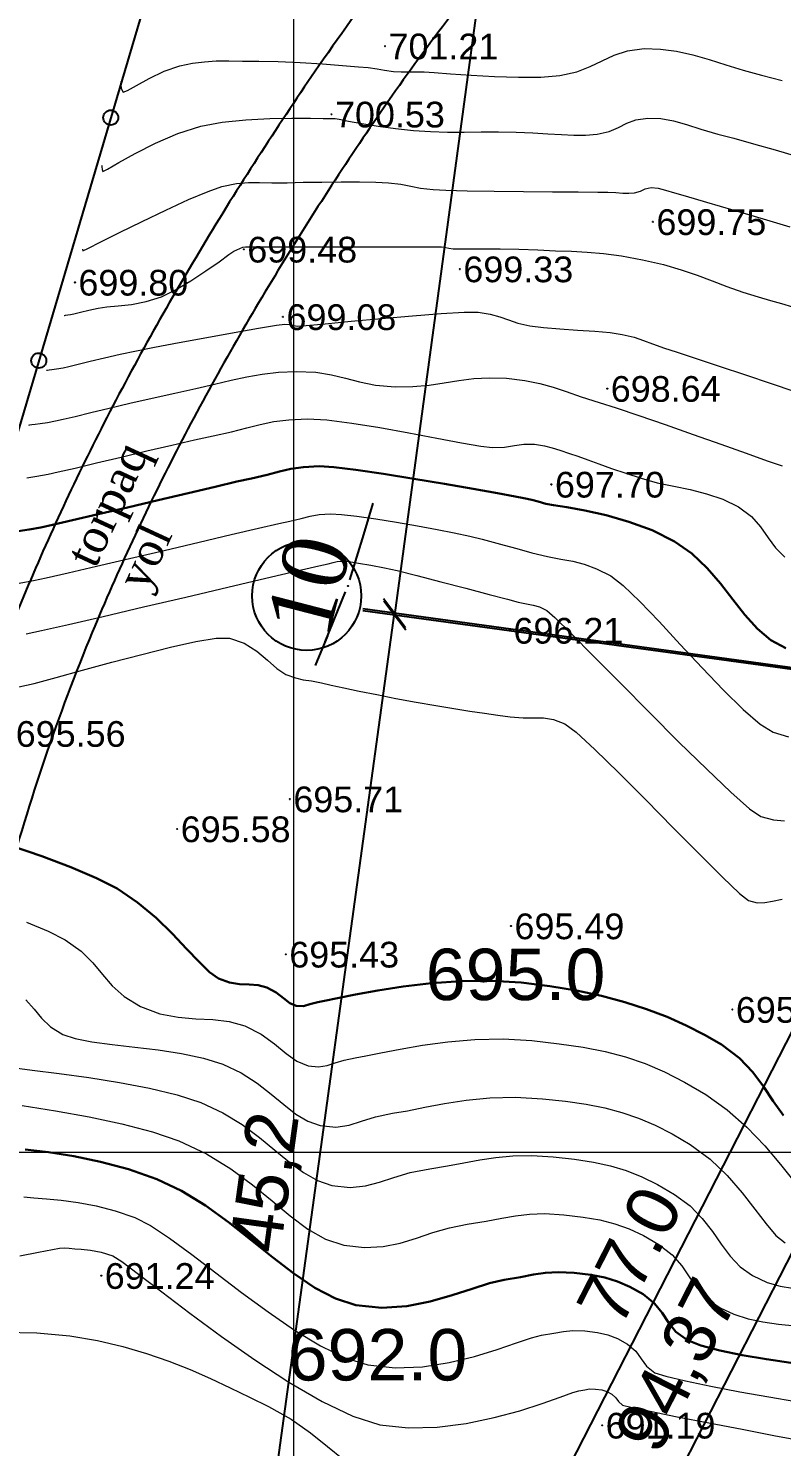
# Model space of a CAD drawing. Header units: feet. Extents: x 3381 to 683784, y 675186 to 4376258.
# Drawn here: x 683249.8 to 683279.1, y 4375826.9 to 4375882 of the extents above; entities that cross this region are included whole.
import ezdxf

# ---------------------------------------------------------------- set-up
doc = ezdxf.new("R2010")
doc.units = ezdxf.units.FT
doc.header["$MEASUREMENT"] = 0
doc.header["$PDMODE"] = 34
doc.header["$PDSIZE"] = 0.01
doc.linetypes.add('DUZ', pattern=[0])
doc.layers.get('0').update_dxf_attribs({"linetype": 'CONTINUOUS'})
doc.layers.get('Defpoints').update_dxf_attribs({"linetype": 'CONTINUOUS'})
for name, color, linetype in [('0_Point_Height', 2, 'CONTINUOUS'), ('0_Point_Point', 7, 'CONTINUOUS'), ('Layer8', 7, 'CONTINUOUS'), ('Lep-Stolb', 7, 'CONTINUOUS'), ('Yazilar', 7, 'CONTINUOUS')]:
    doc.layers.add(name, color=color, linetype=linetype)
for name, color, linetype, lineweight in [('ANA HORIZONTAL', 24, 'CONTINUOUS', 30), ('HORIZANTAL', 24, 'CONTINUOUS', 13), ('km setka', 170, 'CONTINUOUS', 15)]:
    doc.layers.add(name, color=color, linetype=linetype, lineweight=lineweight)
doc.styles.get("Standard").update_dxf_attribs({"font": 'arial.ttf', "height": 2})
doc.styles.add('style5', font='ariall.ttf', dxfattribs={"height": 400})
doc.dimstyles.new('ISO-25', dxfattribs={"dimtxt": 2, "dimasz": 1, "dimexe": 1.25, "dimexo": 0.625, "dimtad": 1, "dimtxsty": 'Standard', "dimblk": 'OBLIQUE', "dimcen": 2.5, "dimadec": 0, "dimazin": 0, "dimtfac": 1, "dimtmove": 0, "dimatfit": 3, "dimldrblk": 'OBLIQUE', "dimfxl": 1, "dimarcsym": 0})

# ---------------------------------------------------------------- blocks, each defined once
blk = doc.blocks.new('_Oblique')
at = {"color": 0, "linetype": 'ByBlock', "lineweight": -2}
blk.add_line((-0.5, -0.5), (0.5, 0.5), dxfattribs=at)
blk = doc.blocks.new('*D135')
at = {"color": 0, "lineweight": -2, "transparency": 16777216}
for p, q in [((683301.133, 4375870.554), (683297.522, 4375872.402)), ((683298.635, 4375871.832), (683255.635, 4375787.832)), ((683258.133, 4375786.554), (683254.522, 4375788.402))]:
    blk.add_line(p, q, dxfattribs=at)
at = {"layer": 'Defpoints', "color": 0, "lineweight": 30, "transparency": 16777216}
for p in [(683301.689, 4375870.269), (683255.635, 4375787.832), (683258.689, 4375786.269)]:
    blk.add_point(p, dxfattribs=at)
at = {"color": 0, "lineweight": -2, "transparency": 16777216}
for p, rotation in [((683298.635, 4375871.832), 62.89187712919826), ((683255.635, 4375787.832), 242.8918771291982)]:
    blk.add_blockref('_Oblique', p, dxfattribs=dict(at, rotation=rotation))
at = {"color": 0, "lineweight": 18, "transparency": 16777216, "insert": (683275.155, 4375829.975), "char_height": 2, "attachment_point": 5, "rotation": 62.8919}
blk.add_mtext('94,37', dxfattribs=at)
blk = doc.blocks.new('*D88')
at = {"color": 0, "lineweight": -2, "transparency": 16777216}
for p, q in [((683296.742, 4375862.416), (683289.829, 4375865.955)), ((683255.895, 4375796.922), (683290.942, 4375865.385)), ((683261.696, 4375793.953), (683254.782, 4375797.492))]:
    blk.add_line(p, q, dxfattribs=at)
at = {"layer": 'Defpoints', "color": 0, "lineweight": 30, "transparency": 16777216}
for p in [(683290.942, 4375865.385), (683297.299, 4375862.131), (683262.252, 4375793.668)]:
    blk.add_point(p, dxfattribs=at)
at = {"color": 0, "lineweight": -2, "transparency": 16777216}
for p, rotation in [((683290.942, 4375865.385), 62.89187712935262), ((683255.895, 4375796.922), 242.8918771293526)]:
    blk.add_blockref('_Oblique', p, dxfattribs=dict(at, rotation=rotation))
at = {"color": 0, "lineweight": 18, "transparency": 16777216, "insert": (683273.186, 4375834.312), "char_height": 2, "attachment_point": 5, "rotation": 62.8919}
blk.add_mtext('{\\fArial|b0|i0|c238|p34;77.0}', dxfattribs=at)
blk = doc.blocks.new('*D92')
at = {"color": 0, "lineweight": -2, "transparency": 16777216}
blk.add_line((683294.97, 4375858.782), (683290.096, 4375863.141), dxfattribs=at)
for start, end in [(242.879, 352.9349), (228.1908, 242.879)]:
    blk.add_arc((683297.578, 4375861.697), 3.912, start, end, dxfattribs=at)
at = {"layer": 'Defpoints', "color": 0, "lineweight": 30, "transparency": 16777216}
for p in [(683297.578, 4375861.697), (683297.578, 4375861.697), (683300.403, 4375858.993), (683336.092, 4375856.924), (683262.889, 4375793.97)]:
    blk.add_point(p, dxfattribs=at)
at = {"color": 0, "lineweight": -2, "transparency": 16777216}
for p, rotation in [((683301.459, 4375861.216), 82.93491798850536), ((683295.794, 4375858.216), 152.879007797463)]:
    blk.add_blockref('_Oblique', p, dxfattribs=dict(at, rotation=rotation))
at = {"color": 0, "lineweight": 18, "transparency": 16777216, "insert": (683293.63, 4375862.189), "char_height": 2, "attachment_point": 5, "rotation": 318.1908}
blk.add_mtext('110°', dxfattribs=at)
blk = doc.blocks.new('*D94')
at = {"color": 0, "lineweight": -2, "transparency": 16777216}
blk.add_arc((683359.508, 4375781.137), 7.21, 68.4429, 172.4341, dxfattribs=at)
at = {"layer": 'Defpoints', "color": 0, "lineweight": 30, "transparency": 16777216}
for p in [(683382.429, 4375839.155), (683262.889, 4375793.97), (683354.17, 4375785.983), (683359.543, 4375781.132), (683350.571, 4375758.514)]:
    blk.add_point(p, dxfattribs=at)
at = {"color": 0, "lineweight": -2, "transparency": 16777216}
for p, rotation in [((683362.157, 4375787.843), 338.4429207148453), ((683352.361, 4375782.086), 262.4341392844076)]:
    blk.add_blockref('_Oblique', p, dxfattribs=dict(at, rotation=rotation))
at = {"color": 0, "lineweight": 18, "transparency": 16777216, "insert": (683355.022, 4375788.773), "char_height": 2, "attachment_point": 5, "rotation": 30.4385}
blk.add_mtext('104°', dxfattribs=at)
blk = doc.blocks.new('*D85')
at = {"color": 0, "lineweight": -2, "transparency": 16777216}
for p, q in [((683257.871, 4375814.51), (683264.036, 4375859.287)), ((683313.566, 4375852.468), (683262.798, 4375859.458)), ((683307.401, 4375807.69), (683256.633, 4375814.68))]:
    blk.add_line(p, q, dxfattribs=at)
at = {"layer": 'Defpoints', "color": 0, "lineweight": 30, "transparency": 16777216}
for p in [(683264.036, 4375859.287), (683314.185, 4375852.382), (683308.02, 4375807.605)]:
    blk.add_point(p, dxfattribs=at)
at = {"color": 0, "lineweight": -2, "transparency": 16777216}
for p, rotation in [((683264.036, 4375859.287), 82.16029596032769), ((683257.871, 4375814.51), 262.1602959603277)]:
    blk.add_blockref('_Oblique', p, dxfattribs=dict(at, rotation=rotation))
at = {"color": 0, "lineweight": 20, "transparency": 16777216, "insert": (683259.144, 4375837.148), "char_height": 2, "attachment_point": 5, "rotation": 82.1603}
blk.add_mtext('45,2', dxfattribs=at)
blk = doc.blocks.new('*D86')
at = {"color": 0, "lineweight": -2, "transparency": 16777216}
for p, q in [((683264.044, 4375859.206), (683272.483, 4375921.24)), ((683312.007, 4375915.863), (683271.245, 4375921.408)), ((683303.568, 4375853.829), (683262.805, 4375859.374))]:
    blk.add_line(p, q, dxfattribs=at)
at = {"layer": 'Defpoints', "color": 0, "lineweight": 30, "transparency": 16777216}
for p in [(683272.483, 4375921.24), (683312.627, 4375915.779), (683304.187, 4375853.745)]:
    blk.add_point(p, dxfattribs=at)
at = {"color": 0, "lineweight": -2, "transparency": 16777216}
for p, rotation in [((683272.483, 4375921.24), 82.25296880644238), ((683264.044, 4375859.206), 262.2529688064424)]:
    blk.add_blockref('_Oblique', p, dxfattribs=dict(at, rotation=rotation))
at = {"color": 0, "lineweight": 20, "transparency": 16777216, "insert": (683266.633, 4375890.445), "char_height": 2, "attachment_point": 5, "rotation": 82.253}
blk.add_mtext('{\\fArial|b0|i0|c238|p34;62.50}', dxfattribs=at)

msp = doc.modelspace()

# ---------------------------------------------------------------- hatches: boundary and pattern name
at = {"lineweight": 25}
h = msp.add_hatch(dxfattribs=at)
h.set_pattern_fill('GRASS', color=3)
h.set_pattern_definition([(90, (2464.0595, 925.1667), (-0.707106781, 0.707106781), [0.1875, -1.226713563]), (45, (2464.0595, 925.1667), (-0.70710678119, 0.70710678119), [0.1875, -0.8125]), (135, (2464.0595, 925.1667), (-0.70710678119, -0.70710678119), [0.1875, -0.8125])])
edge = h.paths.add_edge_path(flags=16)
edge.add_arc((683277.03, 4375801.661), 3.56, 0, 360)
edge = h.paths.add_edge_path()
edge.add_line((683279.822, 4375803.87), (683284.359, 4375803.262))
edge.add_line((683284.359, 4375803.262), (683284.746, 4375806.151))
edge.add_line((683284.746, 4375806.151), (683277.42, 4375807.14))
edge.add_line((683277.42, 4375807.14), (683279.561, 4375822.997))
edge.add_line((683279.561, 4375822.997), (683287.934, 4375821.866))
edge.add_line((683287.934, 4375821.866), (683288.661, 4375827.249))
edge.add_line((683288.661, 4375827.249), (683284.009, 4375827.92))
edge.add_line((683284.009, 4375827.92), (683284.823, 4375833.562))
edge.add_line((683284.823, 4375833.562), (683292.945, 4375832.408))
edge.add_line((683292.945, 4375832.408), (683296.691, 4375859.524))
edge.add_line((683296.691, 4375859.524), (683296.784, 4375860.213))
edge.add_line((683296.784, 4375860.213), (683296.514, 4375859.72))
edge.add_line((683296.514, 4375859.72), (683258.976, 4375786.391))
edge.add_line((683258.976, 4375786.391), (683350.571, 4375758.514))
edge.add_line((683350.571, 4375758.514), (683382.429, 4375839.155))
edge.add_line((683382.429, 4375839.155), (683375.318, 4375841.876))
edge.add_line((683375.318, 4375841.876), (683373.564, 4375837.292))
edge.add_line((683373.564, 4375837.292), (683365.2, 4375840.225))
edge.add_arc((683524.629, 4375775.341), 172.127, 157.85455, 159.31778)
edge.add_line((683363.595, 4375836.133), (683376.96, 4375834.336))
edge.add_line((683376.96, 4375834.336), (683376.218, 4375829.089))
edge.add_line((683376.218, 4375829.089), (683362.889, 4375830.896))
edge.add_arc((683363.189, 4375827.755), 3.155, 95.4615, 167.5925)
edge.add_line((683360.108, 4375828.433), (683360.108, 4375827.477))
edge.add_line((683360.108, 4375827.477), (683361.774, 4375827.871))
edge.add_line((683361.774, 4375827.871), (683367.366, 4375826.892))
edge.add_line((683367.366, 4375826.892), (683365.416, 4375813.709))
edge.add_line((683365.416, 4375813.709), (683365.197, 4375813.709))
edge.add_line((683365.197, 4375813.709), (683360.108, 4375814.426))
edge.add_line((683360.108, 4375814.426), (683360.719, 4375819.794))
edge.add_line((683360.719, 4375819.794), (683365.822, 4375819.095))
edge.add_line((683365.822, 4375819.095), (683366.173, 4375821.656))
edge.add_line((683366.173, 4375821.656), (683360.993, 4375822.366))
edge.add_line((683360.993, 4375822.366), (683361.589, 4375827.455))
edge.add_line((683361.589, 4375827.455), (683360.008, 4375827.246))
edge.add_line((683360.008, 4375827.246), (683357.952, 4375811.279))
edge.add_line((683357.952, 4375811.279), (683366.688, 4375810.071))
edge.add_line((683366.688, 4375810.071), (683365.857, 4375802.715))
edge.add_line((683365.857, 4375802.715), (683357.074, 4375803.93))
edge.add_line((683357.074, 4375803.93), (683356.695, 4375801.28))
edge.add_line((683356.695, 4375801.28), (683350.568, 4375802.083))
edge.add_arc((683350.131, 4375792.093), 10, 87.4993, 110.7786)
edge.add_line((683346.584, 4375801.442), (683356.333, 4375800.016))
edge.add_line((683356.333, 4375800.016), (683355.706, 4375796.522))
edge.add_line((683355.706, 4375796.522), (683352.395, 4375797.048))
edge.add_line((683352.395, 4375797.048), (683352.789, 4375800.122))
edge.add_line((683352.789, 4375800.122), (683350.258, 4375800.457))
edge.add_line((683350.258, 4375800.457), (683349.853, 4375797.395))
edge.add_line((683349.853, 4375797.395), (683346.529, 4375797.835))
edge.add_line((683346.529, 4375797.835), (683346.881, 4375800.932))
edge.add_line((683346.881, 4375800.932), (683346.087, 4375801.239))
edge.add_arc((683350.3, 4375791.88), 10.263, 114.2395, 179.0096)
edge.add_line((683340.039, 4375792.058), (683339.689, 4375789.422))
edge.add_line((683339.689, 4375789.422), (683336.703, 4375789.749))
edge.add_line((683336.703, 4375789.749), (683335.822, 4375784.886))
edge.add_line((683335.822, 4375784.886), (683327.113, 4375786.099))
edge.add_line((683327.113, 4375786.099), (683327.8, 4375791))
edge.add_line((683327.8, 4375791), (683320.874, 4375791.919))
edge.add_line((683320.874, 4375791.919), (683321.309, 4375795.193))
edge.add_arc((683318.335, 4375795.588), 3, 352.4412, 442.1402)
edge.add_line((683318.745, 4375798.559), (683306.859, 4375800.2))
edge.add_line((683306.859, 4375800.2), (683305.588, 4375790.783))
edge.add_line((683305.588, 4375790.783), (683298.285, 4375791.761))
edge.add_line((683298.285, 4375791.761), (683299.539, 4375801.211))
edge.add_line((683299.539, 4375801.211), (683296.523, 4375801.633))
edge.add_line((683296.523, 4375801.633), (683295.262, 4375792.128))
edge.add_line((683295.262, 4375792.128), (683293.832, 4375792.402))
edge.add_line((683293.832, 4375792.402), (683283.111, 4375793.946))
edge.add_line((683283.111, 4375793.946), (683284.16, 4375801.775))
edge.add_line((683284.16, 4375801.775), (683280.54, 4375802.26))
edge.add_arc((683277.03, 4375801.661), 3.56, 9.688, 38.3434)

# ---------------------------------------------------------------- linework, layer by layer
at = {"linetype": 'Continuous'}
msp.add_line((683254.556, 4375883.824, 701.692), (683245.32, 4375852.634, 695.222), dxfattribs=at)
for centre in [(683252.997, 4375878.56, 700.6), (683250.2, 4375869.113, 698.64)]:
    msp.add_circle(centre, 0.291, dxfattribs=at)
at = {"color": 7, "linetype": 'DUZ', "lineweight": 25}
msp.add_circle((683260.619, 4375859.963), 2.121, dxfattribs=at)
at = {"linetype": 'Continuous'}
for points, knots in [([(683315.419, 4375971.709), (683311.479, 4375967.946), (683310.95, 4375967.895), (683309.361, 4375967.735), (683308.298, 4375967.619), (683305.346, 4375967.212), (683303.469, 4375966.858), (683300.691, 4375965.98), (683299.74, 4375965.609), (683298.249, 4375964.871), (683297.689, 4375964.555), (683296.529, 4375963.8), (683295.941, 4375963.353), (683294.826, 4375962.403), (683294.296, 4375961.9), (683293.054, 4375960.628), (683292.364, 4375959.842), (683291.253, 4375958.524), (683290.819, 4375957.994), (683289.963, 4375956.947), (683289.538, 4375956.427), (683288.272, 4375954.872), (683287.439, 4375953.844), (683284.959, 4375950.776), (683283.332, 4375948.753), (683280.423, 4375945.158), (683279.147, 4375943.587), (683277.111, 4375941.109), (683276.37, 4375940.211), (683274.937, 4375938.489), (683274.248, 4375937.667), (683273.02, 4375936.213), (683272.485, 4375935.584), (683271.116, 4375933.982), (683270.243, 4375932.977), (683268.811, 4375931.036), (683268.224, 4375930.126), (683267.459, 4375928.472), (683267.21, 4375927.769), (683266.976, 4375926.647), (683266.922, 4375926.253), (683266.874, 4375925.459), (683266.879, 4375925.064), (683266.999, 4375923.464), (683267.314, 4375922.291), (683268.027, 4375920.447), (683268.363, 4375919.74), (683269.089, 4375918.404), (683269.48, 4375917.772), (683270.768, 4375915.849), (683271.715, 4375914.656), (683273.179, 4375912.722), (683273.73, 4375911.971), (683274.731, 4375910.44), (683275.179, 4375909.663), (683275.849, 4375908.192), (683276.09, 4375907.506), (683276.435, 4375906.07), (683276.54, 4375905.328), (683276.618, 4375903.731), (683276.572, 4375902.877), (683276.308, 4375901.197), (683276.091, 4375900.367), (683275.296, 4375898.132), (683274.564, 4375896.78), (683273.091, 4375894.633), (683272.437, 4375893.805), (683271.046, 4375892.197), (683270.308, 4375891.414), (683268.806, 4375889.862), (683268.044, 4375889.093), (683266.722, 4375887.708), (683266.158, 4375887.1), (683265.063, 4375885.848), (683264.534, 4375885.209), (683262.995, 4375883.262), (683262.029, 4375881.925), (683260.33, 4375879.461), (683259.582, 4375878.34), (683258.113, 4375876.071), (683257.394, 4375874.925), (683255.293, 4375871.45), (683253.967, 4375869.087), (683251.571, 4375864.398), (683250.492, 4375862.077), (683248.828, 4375858.052), (683248.192, 4375856.369), (683247.033, 4375852.963), (683246.511, 4375851.246), (683245.498, 4375847.617), (683245.016, 4375845.705), (683244.232, 4375842.412), (683243.917, 4375841.035), (683243.304, 4375838.271), (683243.008, 4375836.883), (683242.584, 4375834.71), (683242.438, 4375833.935), (683242.2, 4375832.535), (683242.104, 4375831.916), (683241.864, 4375829.952), (683241.789, 4375828.608), (683241.791, 4375825.592), (683241.913, 4375823.92), (683242.353, 4375820.628), (683242.669, 4375819.009), (683243.309, 4375816.293), (683243.602, 4375815.185), (683244.167, 4375813.187), (683244.433, 4375812.294), (683244.926, 4375810.68), (683245.152, 4375809.949), (683245.648, 4375808.476), (683245.917, 4375807.736), (683246.373, 4375806.645), (683246.53, 4375806.292), (683247.032, 4375805.238), (683247.393, 4375804.577), (683248.074, 4375803.307), (683248.394, 4375802.698), (683248.793, 4375801.796), (683248.914, 4375801.492), (683249.101, 4375800.938), (683249.171, 4375800.691), (683249.294, 4375800.167), (683249.346, 4375799.894), (683249.48, 4375799.057), (683249.543, 4375798.466), (683247.358, 4375794.053)], [0, 0, 0, 0, 1.504182, 1.504182, 4.512547, 4.512547, 9.897023, 9.897023, 12.795834, 12.795834, 14.604059, 14.604059, 16.662244, 16.662244, 18.72043, 18.72043, 21.69221, 21.69221, 23.690537, 23.690537, 25.688865, 25.688865, 29.68552, 29.68552, 37.678831, 37.678831, 43.858623, 43.858623, 47.338723, 47.338723, 50.479181, 50.479181, 52.843093, 52.843093, 56.452422, 56.452422, 59.343353, 59.343353, 61.301717, 61.301717, 62.310714, 62.310714, 63.319712, 63.319712, 66.426739, 66.426739, 68.50177, 68.50177, 70.576802, 70.576802, 75.092259, 75.092259, 77.984383, 77.984383, 80.876507, 80.876507, 83.368148, 83.368148, 85.859789, 85.859789, 88.693846, 88.693846, 91.527902, 91.527902, 96.504404, 96.504404, 99.813748, 99.813748, 103.123092, 103.123092, 106.359907, 106.359907, 108.778682, 108.778682, 111.197456, 111.197456, 116.035005, 116.035005, 120.025858, 120.025858, 124.016711, 124.016711, 131.998417, 131.998417, 139.538843, 139.538843, 144.840516, 144.840516, 150.142189, 150.142189, 155.992549, 155.992549, 160.212599, 160.212599, 164.43265, 164.43265, 166.77754, 166.77754, 168.584028, 168.584028, 172.423705, 172.423705, 177.221179, 177.221179, 182.018653, 182.018653, 185.384546, 185.384546, 188.140377, 188.140377, 190.397291, 190.397291, 192.654204, 192.654204, 193.73589, 193.73589, 195.899262, 195.899262, 198.062634, 198.062634, 199.190084, 199.190084, 200.13488, 200.13488, 201.079676, 201.079676, 202.923933, 202.923933, 202.923933, 202.923933]), ([(683319.321, 4375965.239), (683311.759, 4375964.959), (683311.23, 4375964.908), (683309.652, 4375964.749), (683308.615, 4375964.635), (683305.815, 4375964.247), (683304.107, 4375963.916), (683301.689, 4375963.148), (683300.881, 4375962.829), (683299.632, 4375962.207), (683299.163, 4375961.939), (683298.015, 4375961.181), (683297.344, 4375960.635), (683296.033, 4375959.411), (683295.396, 4375958.735), (683294.133, 4375957.3), (683293.507, 4375956.54), (683291.359, 4375953.919), (683289.881, 4375952.093), (683286.953, 4375948.468), (683285.504, 4375946.667), (683281.117, 4375941.245), (683278.14, 4375937.603), (683274.421, 4375933.23), (683273.937, 4375932.668), (683272.995, 4375931.558), (683272.539, 4375931.008), (683271.551, 4375929.719), (683271.054, 4375928.984), (683270.368, 4375927.665), (683270.141, 4375927.079), (683269.952, 4375926.239), (683269.913, 4375925.979), (683269.877, 4375925.45), (683269.879, 4375925.174), (683269.963, 4375924.064), (683270.194, 4375923.162), (683270.745, 4375921.735), (683270.99, 4375921.207), (683271.527, 4375920.187), (683271.821, 4375919.692), (683272.905, 4375918.012), (683273.797, 4375916.865), (683275.316, 4375914.874), (683275.929, 4375914.059), (683277.098, 4375912.323), (683277.654, 4375911.405), (683278.4, 4375909.851), (683278.647, 4375909.256), (683279.057, 4375908.021), (683279.218, 4375907.39), (683279.575, 4375905.476), (683279.644, 4375904.17), (683279.474, 4375901.769), (683279.273, 4375900.674), (683278.671, 4375898.564), (683278.27, 4375897.545), (683277.315, 4375895.606), (683276.764, 4375894.685), (683275.384, 4375892.67), (683274.52, 4375891.605), (683272.735, 4375889.599), (683271.815, 4375888.653), (683270.149, 4375886.947), (683269.399, 4375886.181), (683268.222, 4375884.906), (683267.777, 4375884.402), (683266.905, 4375883.367), (683266.479, 4375882.838), (683265.225, 4375881.222), (683264.42, 4375880.105), (683262.894, 4375877.896), (683262.167, 4375876.809), (683260.746, 4375874.62), (683260.051, 4375873.515), (683258.021, 4375870.172), (683256.741, 4375867.904), (683254.364, 4375863.288), (683253.268, 4375860.941), (683251.614, 4375856.938), (683250.997, 4375855.304), (683249.875, 4375851.996), (683249.366, 4375850.319), (683248.368, 4375846.737), (683247.889, 4375844.827), (683247.118, 4375841.574), (683246.811, 4375840.234), (683246.22, 4375837.561), (683245.937, 4375836.226), (683245.522, 4375834.1), (683245.372, 4375833.305), (683245.139, 4375831.917), (683245.05, 4375831.319), (683244.913, 4375830.126), (683244.863, 4375829.526), (683244.769, 4375827.717), (683244.778, 4375826.502), (683244.967, 4375823.369), (683245.247, 4375821.46), (683246.037, 4375817.653), (683246.544, 4375815.753), (683247.29, 4375813.213), (683247.484, 4375812.572), (683247.877, 4375811.294), (683248.075, 4375810.665), (683248.47, 4375809.503), (683248.665, 4375808.966), (683249.016, 4375808.092), (683249.164, 4375807.748), (683249.446, 4375807.141), (683249.578, 4375806.875), (683249.857, 4375806.331), (683250.004, 4375806.056), (683250.455, 4375805.215), (683250.771, 4375804.636), (683251.296, 4375803.564), (683251.513, 4375803.084), (683251.832, 4375802.241), (683251.95, 4375801.888), (683252.147, 4375801.169), (683252.225, 4375800.812), (683252.419, 4375799.753), (683252.496, 4375799.065), (683252.574, 4375798.323), (683252.583, 4375798.242), (683254.317, 4375793.93)], [0, 0, 0, 0, 1.519576, 1.519576, 4.558728, 4.558728, 9.930594, 9.930594, 12.837598, 12.837598, 14.698947, 14.698947, 17.596272, 17.596272, 20.493598, 20.493598, 23.430765, 23.430765, 30.540606, 30.540606, 37.650448, 37.650448, 51.870131, 51.870131, 53.943342, 53.943342, 56.016553, 56.016553, 58.839775, 58.839775, 61.186701, 61.186701, 62.257023, 62.257023, 63.327345, 63.327345, 66.426341, 66.426341, 68.26825, 68.26825, 70.110159, 70.110159, 74.62153, 74.62153, 77.595, 77.595, 80.568471, 80.568471, 82.304355, 82.304355, 84.04024, 84.04024, 87.512009, 87.512009, 90.504027, 90.504027, 93.496045, 93.496045, 96.488063, 96.488063, 100.372173, 100.372173, 104.256283, 104.256283, 107.517701, 107.517701, 109.618427, 109.618427, 111.719153, 111.719153, 115.920605, 115.920605, 119.858792, 119.858792, 123.796978, 123.796978, 131.673352, 131.673352, 139.553481, 139.553481, 144.894421, 144.894421, 150.235361, 150.235361, 156.190392, 156.190392, 160.321983, 160.321983, 164.453574, 164.453574, 166.899961, 166.899961, 168.797126, 168.797126, 170.694291, 170.694291, 174.488621, 174.488621, 180.488906, 180.488906, 186.48919, 186.48919, 188.508696, 188.508696, 190.528201, 190.528201, 192.322947, 192.322947, 193.52533, 193.52533, 194.478712, 194.478712, 195.432094, 195.432094, 197.338858, 197.338858, 198.784376, 198.784376, 199.759029, 199.759029, 200.733681, 200.733681, 202.682985, 202.682985, 202.923933, 202.923933, 202.923933, 202.923933])]:
    msp.add_open_spline(points, degree=3, knots=knots, dxfattribs=at)
at = {"layer": '0_Point_Point'}
for p in [(683263.667, 4375881.34, 701.214), (683261.585, 4375878.692, 700.534), (683274.086, 4375874.509, 699.754), (683258.173, 4375873.439, 699.481), (683266.577, 4375872.673, 699.328), (683251.605, 4375872.154, 699.802), (683259.697, 4375870.814, 699.076), (683272.31, 4375868.023, 698.637), (683270.138, 4375864.299, 697.697), (683262.228, 4375860.348, 696.239), (683268.526, 4375858.619, 696.212), (683259.964, 4375852.062, 695.714), (683255.584, 4375850.898, 695.582), (683268.565, 4375847.124, 695.487), (683259.806, 4375846.023, 695.432), (683277.175, 4375843.875, 695.351), (683252.629, 4375833.527, 691.24), (683272.11, 4375827.706, 691.188)]:
    msp.add_point(p, dxfattribs=at)
at = {"layer": 'ANA HORIZONTAL', "color": 32, "lineweight": 30}
for points, elevation in [([(683249.403, 4375862.478), (683249.819, 4375862.543), (683250.281, 4375862.627), (683250.737, 4375862.725), (683251.507, 4375862.902), (683252.505, 4375863.136), (683253.645, 4375863.404), (683254.842, 4375863.687), (683256.008, 4375863.962), (683257.059, 4375864.208), (683257.908, 4375864.403), (683258.468, 4375864.526), (683259.077, 4375864.666), (683259.561, 4375864.793), (683260.004, 4375864.896), (683260.491, 4375864.968), (683261.103, 4375865), (683261.672, 4375864.964), (683262.537, 4375864.859), (683263.604, 4375864.704), (683264.781, 4375864.517), (683265.975, 4375864.317), (683267.094, 4375864.124), (683268.044, 4375863.954), (683268.734, 4375863.829), (683269.069, 4375863.765), (683269.377, 4375863.696), (683269.62, 4375863.631), (683269.924, 4375863.546), (683270.218, 4375863.491), (683270.741, 4375863.407), (683271.44, 4375863.281), (683272.261, 4375863.098), (683273.151, 4375862.846), (683274.058, 4375862.512), (683274.928, 4375862.081), (683275.604, 4375861.605), (683276.19, 4375861.045), (683276.712, 4375860.437), (683277.195, 4375859.817), (683277.666, 4375859.22), (683278.148, 4375858.682), (683278.668, 4375858.238), (683279.252, 4375857.924)], 697.5), ([(683249.137, 4375850.246), (683250.317, 4375849.837), (683251.449, 4375849.412), (683252.45, 4375848.987), (683253.242, 4375848.581), (683254.045, 4375848.036), (683254.762, 4375847.436), (683255.395, 4375846.823), (683255.951, 4375846.239), (683256.432, 4375845.726), (683256.844, 4375845.326), (683257.19, 4375845.081), (683257.614, 4375844.928), (683258.009, 4375844.867), (683258.38, 4375844.847), (683258.731, 4375844.819), (683259.066, 4375844.735), (683259.427, 4375844.542), (683259.711, 4375844.32), (683259.959, 4375844.125), (683260.208, 4375844.013), (683260.5, 4375844.008), (683260.747, 4375844.083), (683261.058, 4375844.159), (683261.316, 4375844.21), (683261.813, 4375844.316), (683262.513, 4375844.458), (683263.38, 4375844.615), (683264.378, 4375844.767), (683265.472, 4375844.894), (683266.625, 4375844.976), (683267.802, 4375844.993), (683268.967, 4375844.924), (683270.076, 4375844.788), (683271.114, 4375844.615), (683272.084, 4375844.407), (683272.992, 4375844.165), (683273.842, 4375843.891), (683274.638, 4375843.587), (683275.384, 4375843.255), (683276.086, 4375842.896), (683276.748, 4375842.512), (683277.456, 4375841.987), (683277.977, 4375841.438), (683278.385, 4375840.876), (683278.757, 4375840.312), (683279.167, 4375839.757)], 695), ([(683249.675, 4375838.43), (683250.578, 4375838.325), (683251.56, 4375838.173), (683252.601, 4375837.958), (683253.683, 4375837.666), (683254.786, 4375837.283), (683255.751, 4375836.826), (683256.681, 4375836.253), (683257.578, 4375835.604), (683258.448, 4375834.92), (683259.295, 4375834.24), (683260.123, 4375833.606), (683260.936, 4375833.058), (683261.738, 4375832.636), (683262.533, 4375832.381), (683263.54, 4375832.277), (683264.508, 4375832.34), (683265.426, 4375832.519), (683266.279, 4375832.762), (683267.052, 4375833.019), (683267.733, 4375833.238), (683268.306, 4375833.369), (683268.938, 4375833.469), (683269.443, 4375833.566), (683269.905, 4375833.638), (683270.406, 4375833.667), (683271.028, 4375833.632), (683271.674, 4375833.553), (683272.221, 4375833.449), (683272.712, 4375833.301), (683273.192, 4375833.092), (683273.706, 4375832.802), (683274.146, 4375832.449), (683274.44, 4375832.075), (683274.686, 4375831.699), (683274.983, 4375831.339), (683275.43, 4375831.014), (683275.952, 4375830.805), (683276.683, 4375830.612), (683277.554, 4375830.434), (683278.499, 4375830.273), (683279.449, 4375830.13)], 692.5)]:
    msp.add_lwpolyline(points, dxfattribs=dict(at, elevation=elevation))
at = {"layer": 'HORIZANTAL', "color": 32, "linetype": 'Continuous', "lineweight": 13}
for points, elevation in [([(683253.39, 4375879.966), (683253.394, 4375879.933), (683253.397, 4375879.846), (683253.406, 4375879.693), (683253.476, 4375879.551), (683253.647, 4375879.613), (683254.002, 4375879.814), (683254.494, 4375880.087), (683255.072, 4375880.363), (683255.688, 4375880.574), (683256.179, 4375880.677), (683256.639, 4375880.736), (683257.098, 4375880.763), (683257.585, 4375880.767), (683258.128, 4375880.761), (683258.756, 4375880.757), (683259.514, 4375880.742), (683260.367, 4375880.703), (683261.23, 4375880.65), (683262.016, 4375880.592), (683262.639, 4375880.541), (683263.012, 4375880.507), (683263.365, 4375880.455), (683263.644, 4375880.402), (683263.997, 4375880.357), (683264.295, 4375880.34), (683264.561, 4375880.338), (683264.845, 4375880.341), (683265.194, 4375880.339), (683265.575, 4375880.316), (683266.209, 4375880.268), (683267.02, 4375880.211), (683267.928, 4375880.159), (683268.857, 4375880.128), (683269.727, 4375880.135), (683270.462, 4375880.194), (683271.122, 4375880.341), (683271.65, 4375880.546), (683272.112, 4375880.774), (683272.572, 4375880.989), (683273.095, 4375881.157), (683273.748, 4375881.242), (683274.377, 4375881.228), (683275.003, 4375881.142), (683275.633, 4375881.001), (683276.272, 4375880.821), (683276.926, 4375880.618), (683277.602, 4375880.409), (683278.304, 4375880.21), (683279.109, 4375880.002)], 701), ([(683252.645, 4375876.706), (683252.647, 4375876.69), (683252.651, 4375876.64), (683252.66, 4375876.547), (683252.695, 4375876.464), (683252.869, 4375876.556), (683253.308, 4375876.811), (683253.951, 4375877.169), (683254.738, 4375877.565), (683255.61, 4375877.938), (683256.506, 4375878.225), (683257.336, 4375878.382), (683258.253, 4375878.479), (683259.181, 4375878.529), (683260.043, 4375878.545), (683260.764, 4375878.541), (683261.266, 4375878.529), (683261.475, 4375878.522), (683261.6, 4375878.526), (683261.726, 4375878.522), (683261.886, 4375878.494), (683262.25, 4375878.425), (683262.769, 4375878.331), (683263.394, 4375878.228), (683264.077, 4375878.132), (683264.769, 4375878.059), (683265.439, 4375878.017), (683266.097, 4375878), (683266.75, 4375877.998), (683267.406, 4375878.003), (683268.075, 4375878.006), (683268.762, 4375877.999), (683269.42, 4375877.974), (683270.004, 4375877.936), (683270.529, 4375877.898), (683271.012, 4375877.872), (683271.469, 4375877.873), (683271.916, 4375877.913), (683272.38, 4375878.023), (683272.741, 4375878.178), (683273.067, 4375878.34), (683273.425, 4375878.473), (683273.883, 4375878.54), (683274.391, 4375878.521), (683274.88, 4375878.43), (683275.387, 4375878.287), (683275.952, 4375878.111), (683276.612, 4375877.923), (683277.229, 4375877.756), (683277.997, 4375877.542), (683278.837, 4375877.301), (683279.668, 4375877.057)], 700.5), ([(683251.9, 4375873.445), (683251.901, 4375873.437), (683251.908, 4375873.401), (683251.914, 4375873.377), (683252.104, 4375873.472), (683252.61, 4375873.729), (683253.345, 4375874.096), (683254.218, 4375874.525), (683255.142, 4375874.967), (683256.027, 4375875.372), (683256.784, 4375875.692), (683257.324, 4375875.877), (683257.891, 4375875.993), (683258.354, 4375876.037), (683258.787, 4375876.038), (683259.263, 4375876.025), (683259.855, 4375876.028), (683260.483, 4375876.044), (683261.203, 4375876.056), (683261.955, 4375876.062), (683262.677, 4375876.061), (683263.311, 4375876.05), (683263.795, 4375876.027), (683264.287, 4375875.97), (683264.668, 4375875.896), (683265.048, 4375875.822), (683265.54, 4375875.761), (683266.037, 4375875.739), (683266.865, 4375875.719), (683267.909, 4375875.703), (683269.054, 4375875.69), (683270.184, 4375875.679), (683271.184, 4375875.671), (683271.938, 4375875.665), (683272.33, 4375875.66), (683272.646, 4375875.646), (683272.913, 4375875.626), (683273.148, 4375875.617), (683273.371, 4375875.632), (683273.605, 4375875.701), (683273.787, 4375875.789), (683274.019, 4375875.838), (683274.294, 4375875.814), (683274.574, 4375875.736), (683274.919, 4375875.635), (683275.345, 4375875.514), (683276.172, 4375875.273), (683277.237, 4375874.96), (683278.373, 4375874.623), (683279.415, 4375874.311)], 700), ([(683251.191, 4375870.867), (683251.205, 4375870.869), (683251.245, 4375870.875), (683251.324, 4375870.886), (683251.431, 4375870.904), (683251.565, 4375870.936), (683251.818, 4375870.997), (683252.146, 4375871.075), (683252.505, 4375871.153), (683252.848, 4375871.2), (683253.287, 4375871.239), (683253.801, 4375871.299), (683254.37, 4375871.409), (683254.971, 4375871.597), (683255.522, 4375871.859), (683256.119, 4375872.211), (683256.702, 4375872.596), (683257.213, 4375872.956), (683257.593, 4375873.231), (683257.784, 4375873.363), (683258.017, 4375873.476), (683258.142, 4375873.528), (683258.235, 4375873.534), (683258.558, 4375873.534), (683259.404, 4375873.536), (683260.601, 4375873.537), (683261.979, 4375873.538), (683263.366, 4375873.539), (683264.59, 4375873.538), (683265.48, 4375873.536), (683265.865, 4375873.532), (683266.025, 4375873.511), (683266.152, 4375873.485), (683266.312, 4375873.463), (683266.524, 4375873.46), (683266.93, 4375873.461), (683267.487, 4375873.462), (683268.149, 4375873.459), (683268.871, 4375873.444), (683269.609, 4375873.414), (683270.295, 4375873.384), (683270.921, 4375873.362), (683271.53, 4375873.331), (683272.165, 4375873.277), (683272.868, 4375873.183), (683273.682, 4375873.034), (683274.494, 4375872.844), (683275.189, 4375872.64), (683275.807, 4375872.427), (683276.386, 4375872.208), (683276.966, 4375871.988), (683277.588, 4375871.769), (683278.174, 4375871.586), (683278.658, 4375871.45), (683279.086, 4375871.331), (683279.509, 4375871.199)], 699.5), ([(683250.504, 4375868.736), (683250.534, 4375868.74), (683250.598, 4375868.749), (683250.71, 4375868.765), (683250.884, 4375868.79), (683251.144, 4375868.835), (683251.365, 4375868.885), (683251.726, 4375868.972), (683252.198, 4375869.088), (683252.754, 4375869.221), (683253.362, 4375869.36), (683253.996, 4375869.497), (683254.705, 4375869.636), (683255.657, 4375869.816), (683256.73, 4375870.014), (683257.801, 4375870.207), (683258.745, 4375870.373), (683259.441, 4375870.489), (683259.765, 4375870.534), (683259.946, 4375870.516), (683260.09, 4375870.48), (683260.272, 4375870.455), (683260.602, 4375870.479), (683261.338, 4375870.546), (683262.355, 4375870.642), (683263.529, 4375870.749), (683264.734, 4375870.853), (683265.847, 4375870.939), (683266.741, 4375870.989), (683267.293, 4375870.989), (683267.762, 4375870.919), (683268.129, 4375870.816), (683268.463, 4375870.695), (683268.83, 4375870.573), (683269.298, 4375870.466), (683269.826, 4375870.397), (683270.464, 4375870.343), (683271.152, 4375870.296), (683271.826, 4375870.251), (683272.425, 4375870.198), (683272.887, 4375870.131), (683273.356, 4375870.017), (683273.715, 4375869.897), (683274.071, 4375869.762), (683274.53, 4375869.599), (683274.984, 4375869.449), (683275.731, 4375869.202), (683276.668, 4375868.892), (683277.689, 4375868.553), (683278.69, 4375868.218), (683279.568, 4375867.921)], 699), ([(683249.818, 4375866.605), (683249.854, 4375866.61), (683249.93, 4375866.621), (683250.058, 4375866.639), (683250.252, 4375866.665), (683250.534, 4375866.708), (683250.856, 4375866.766), (683251.148, 4375866.831), (683251.613, 4375866.943), (683252.22, 4375867.092), (683252.941, 4375867.266), (683253.745, 4375867.456), (683254.604, 4375867.651), (683255.487, 4375867.84), (683256.31, 4375868.02), (683257.029, 4375868.191), (683257.677, 4375868.346), (683258.287, 4375868.48), (683258.89, 4375868.586), (683259.521, 4375868.658), (683260.211, 4375868.689), (683260.969, 4375868.657), (683261.585, 4375868.559), (683262.13, 4375868.424), (683262.677, 4375868.282), (683263.296, 4375868.162), (683264.058, 4375868.093), (683264.753, 4375868.098), (683265.382, 4375868.154), (683265.969, 4375868.24), (683266.539, 4375868.333), (683267.116, 4375868.409), (683267.723, 4375868.446), (683268.385, 4375868.422), (683269.107, 4375868.335), (683269.691, 4375868.219), (683270.205, 4375868.076), (683270.716, 4375867.905), (683271.289, 4375867.707), (683271.993, 4375867.48), (683272.656, 4375867.269), (683273.537, 4375866.972), (683274.56, 4375866.62), (683275.648, 4375866.24), (683276.724, 4375865.861), (683277.711, 4375865.511), (683278.534, 4375865.219), (683279.114, 4375865.013)], 698.5), ([(683249.733, 4375864.558), (683250.122, 4375864.617), (683250.569, 4375864.696), (683250.959, 4375864.781), (683251.609, 4375864.933), (683252.446, 4375865.132), (683253.401, 4375865.36), (683254.403, 4375865.598), (683255.38, 4375865.827), (683256.262, 4375866.028), (683256.978, 4375866.183), (683257.701, 4375866.347), (683258.29, 4375866.499), (683258.813, 4375866.632), (683259.337, 4375866.739), (683259.929, 4375866.812), (683260.657, 4375866.845), (683261.406, 4375866.804), (683262.369, 4375866.683), (683263.46, 4375866.508), (683264.594, 4375866.306), (683265.684, 4375866.101), (683266.647, 4375865.919), (683267.395, 4375865.787), (683267.844, 4375865.731), (683268.317, 4375865.746), (683268.701, 4375865.803), (683269.064, 4375865.855), (683269.476, 4375865.855), (683269.864, 4375865.801), (683270.163, 4375865.724), (683270.46, 4375865.624), (683270.838, 4375865.499), (683271.165, 4375865.393), (683271.549, 4375865.257), (683271.988, 4375865.098), (683272.48, 4375864.921), (683273.026, 4375864.731), (683273.624, 4375864.534), (683274.254, 4375864.362), (683274.893, 4375864.224), (683275.535, 4375864.092), (683276.174, 4375863.934), (683276.802, 4375863.721), (683277.413, 4375863.425), (683277.917, 4375863.05), (683278.276, 4375862.641), (683278.564, 4375862.223), (683278.854, 4375861.825), (683279.22, 4375861.472)], 698), ([(683249.431, 4375860.456), (683249.994, 4375860.558), (683250.493, 4375860.665), (683251.341, 4375860.857), (683252.448, 4375861.113), (683253.725, 4375861.412), (683255.082, 4375861.731), (683256.432, 4375862.048), (683257.683, 4375862.342), (683258.748, 4375862.592), (683259.536, 4375862.775), (683259.959, 4375862.87), (683260.404, 4375862.974), (683260.752, 4375863.064), (683261.101, 4375863.128), (683261.549, 4375863.155), (683261.967, 4375863.132), (683262.574, 4375863.06), (683263.311, 4375862.954), (683264.118, 4375862.823), (683264.934, 4375862.681), (683265.7, 4375862.54), (683266.357, 4375862.41), (683266.959, 4375862.281), (683267.447, 4375862.167), (683267.876, 4375862.055), (683268.304, 4375861.936), (683268.787, 4375861.799), (683269.381, 4375861.633), (683269.99, 4375861.487), (683270.505, 4375861.391), (683270.967, 4375861.306), (683271.417, 4375861.194), (683271.896, 4375861.017), (683272.443, 4375860.737), (683272.931, 4375860.363), (683273.574, 4375859.747), (683274.328, 4375858.962), (683275.15, 4375858.077), (683275.997, 4375857.164), (683276.826, 4375856.295), (683277.593, 4375855.539), (683278.255, 4375854.969), (683278.769, 4375854.655), (683279.359, 4375854.478)], 697), ([(683249.706, 4375858.488), (683250.311, 4375858.618), (683251.35, 4375858.853), (683252.709, 4375859.166), (683254.272, 4375859.53), (683255.923, 4375859.916), (683257.546, 4375860.297), (683259.026, 4375860.645), (683260.247, 4375860.932), (683261.094, 4375861.131), (683261.45, 4375861.213), (683261.644, 4375861.26), (683261.799, 4375861.295), (683261.995, 4375861.311), (683262.253, 4375861.293), (683262.639, 4375861.24), (683263.115, 4375861.159), (683263.644, 4375861.055), (683264.134, 4375860.942), (683264.904, 4375860.75), (683265.836, 4375860.511), (683266.813, 4375860.257), (683267.717, 4375860.019), (683268.432, 4375859.83), (683268.839, 4375859.721), (683269.163, 4375859.647), (683269.422, 4375859.6), (683269.669, 4375859.531), (683269.957, 4375859.393), (683270.272, 4375859.117), (683270.905, 4375858.496), (683271.78, 4375857.617), (683272.821, 4375856.563), (683273.951, 4375855.422), (683275.095, 4375854.279), (683276.177, 4375853.218), (683277.12, 4375852.325), (683277.848, 4375851.686), (683278.286, 4375851.386), (683278.773, 4375851.248), (683279.199, 4375851.219)], 696.5), ([(683249.419, 4375856.419), (683250.017, 4375856.558), (683250.871, 4375856.784), (683251.905, 4375857.067), (683253.041, 4375857.378), (683254.206, 4375857.688), (683255.321, 4375857.966), (683256.313, 4375858.184), (683257.103, 4375858.312), (683257.617, 4375858.321), (683258.194, 4375858.128), (683258.678, 4375857.816), (683259.094, 4375857.46), (683259.463, 4375857.134), (683259.811, 4375856.91), (683260.183, 4375856.774), (683260.488, 4375856.703), (683260.801, 4375856.652), (683261.197, 4375856.576), (683261.573, 4375856.493), (683262.068, 4375856.385), (683262.665, 4375856.259), (683263.345, 4375856.12), (683264.09, 4375855.974), (683264.881, 4375855.828), (683265.648, 4375855.694), (683266.339, 4375855.581), (683266.964, 4375855.484), (683267.532, 4375855.4), (683268.053, 4375855.326), (683268.537, 4375855.258), (683269.04, 4375855.216), (683269.455, 4375855.218), (683269.83, 4375855.213), (683270.214, 4375855.153), (683270.656, 4375854.989), (683271.098, 4375854.657), (683271.827, 4375853.987), (683272.758, 4375853.077), (683273.805, 4375852.027), (683274.883, 4375850.934), (683275.907, 4375849.898), (683276.791, 4375849.017), (683277.452, 4375848.391), (683277.802, 4375848.118), (683278.14, 4375848.03), (683278.435, 4375848.033), (683278.743, 4375848.09), (683279.117, 4375848.168)], 696), ([(683249.719, 4375847.276), (683250.563, 4375846.928), (683251.23, 4375846.59), (683251.853, 4375846.146), (683252.308, 4375845.692), (683252.682, 4375845.239), (683253.059, 4375844.797), (683253.524, 4375844.378), (683254.162, 4375843.991), (683254.903, 4375843.713), (683255.618, 4375843.574), (683256.307, 4375843.516), (683256.97, 4375843.481), (683257.604, 4375843.41), (683258.21, 4375843.245), (683258.848, 4375842.919), (683259.37, 4375842.54), (683259.82, 4375842.167), (683260.24, 4375841.862), (683260.673, 4375841.687), (683261.076, 4375841.651), (683261.41, 4375841.7), (683261.726, 4375841.799), (683262.075, 4375841.911), (683262.508, 4375842.001), (683262.916, 4375842.073), (683263.507, 4375842.194), (683264.254, 4375842.34), (683265.13, 4375842.489), (683266.107, 4375842.619), (683267.159, 4375842.707), (683268.259, 4375842.73), (683269.379, 4375842.666), (683270.433, 4375842.546), (683271.374, 4375842.408), (683272.226, 4375842.241), (683273.02, 4375842.033), (683273.78, 4375841.774), (683274.535, 4375841.451), (683275.313, 4375841.053), (683276.14, 4375840.57), (683276.971, 4375839.978), (683277.739, 4375839.295), (683278.433, 4375838.57), (683279.045, 4375837.854), (683279.566, 4375837.195)], 694.5), ([(683249.691, 4375844.25), (683250.024, 4375843.893), (683250.311, 4375843.542), (683250.649, 4375843.207), (683251.134, 4375842.9), (683251.609, 4375842.743), (683252.265, 4375842.619), (683253.055, 4375842.514), (683253.932, 4375842.414), (683254.847, 4375842.303), (683255.754, 4375842.166), (683256.606, 4375841.988), (683257.354, 4375841.754), (683258.075, 4375841.41), (683258.696, 4375841.009), (683259.241, 4375840.587), (683259.733, 4375840.176), (683260.198, 4375839.812), (683260.658, 4375839.529), (683261.138, 4375839.36), (683261.757, 4375839.305), (683262.27, 4375839.381), (683262.756, 4375839.533), (683263.293, 4375839.705), (683263.958, 4375839.843), (683264.544, 4375839.941), (683265.22, 4375840.074), (683265.983, 4375840.217), (683266.826, 4375840.347), (683267.745, 4375840.439), (683268.735, 4375840.467), (683269.791, 4375840.408), (683270.687, 4375840.306), (683271.485, 4375840.189), (683272.209, 4375840.047), (683272.882, 4375839.87), (683273.528, 4375839.65), (683274.169, 4375839.376), (683274.829, 4375839.038), (683275.531, 4375838.628), (683276.308, 4375838.06), (683276.976, 4375837.419), (683277.552, 4375836.752), (683278.05, 4375836.108), (683278.485, 4375835.535), (683278.872, 4375835.082), (683279.225, 4375834.796)], 694), ([(683249.069, 4375841.635), (683249.942, 4375841.522), (683250.989, 4375841.389), (683252.142, 4375841.23), (683253.335, 4375841.041), (683254.503, 4375840.82), (683255.58, 4375840.562), (683256.498, 4375840.264), (683257.357, 4375839.862), (683258.11, 4375839.398), (683258.778, 4375838.903), (683259.382, 4375838.406), (683259.945, 4375837.94), (683260.489, 4375837.536), (683261.034, 4375837.223), (683261.603, 4375837.034), (683262.312, 4375836.957), (683262.909, 4375837.013), (683263.457, 4375837.156), (683264.015, 4375837.345), (683264.645, 4375837.536), (683265.407, 4375837.685), (683266.098, 4375837.793), (683266.735, 4375837.913), (683267.35, 4375838.03), (683267.974, 4375838.127), (683268.637, 4375838.19), (683269.37, 4375838.203), (683270.204, 4375838.149), (683271.038, 4375838.053), (683271.771, 4375837.938), (683272.433, 4375837.794), (683273.05, 4375837.609), (683273.652, 4375837.37), (683274.267, 4375837.066), (683274.923, 4375836.686), (683275.53, 4375836.236), (683276.007, 4375835.748), (683276.398, 4375835.245), (683276.745, 4375834.749), (683277.092, 4375834.284), (683277.483, 4375833.872), (683277.96, 4375833.535), (683278.534, 4375833.266), (683279.04, 4375833.111), (683279.521, 4375833.034)], 693.5), ([(683249.559, 4375840.14), (683250.845, 4375839.938), (683252.158, 4375839.7), (683253.436, 4375839.427), (683254.617, 4375839.118), (683255.642, 4375838.773), (683256.724, 4375838.268), (683257.671, 4375837.684), (683258.511, 4375837.06), (683259.272, 4375836.435), (683259.981, 4375835.849), (683260.665, 4375835.339), (683261.352, 4375834.946), (683262.068, 4375834.707), (683262.868, 4375834.617), (683263.591, 4375834.658), (683264.259, 4375834.794), (683264.896, 4375834.987), (683265.526, 4375835.198), (683266.172, 4375835.391), (683266.857, 4375835.527), (683267.598, 4375835.642), (683268.206, 4375835.757), (683268.746, 4375835.855), (683269.284, 4375835.92), (683269.885, 4375835.937), (683270.616, 4375835.891), (683271.37, 4375835.801), (683272.023, 4375835.691), (683272.608, 4375835.545), (683273.161, 4375835.348), (683273.718, 4375835.086), (683274.315, 4375834.744), (683274.838, 4375834.341), (683275.206, 4375833.914), (683275.497, 4375833.479), (683275.79, 4375833.051), (683276.163, 4375832.645), (683276.695, 4375832.275), (683277.239, 4375832.022), (683277.79, 4375831.845), (683278.362, 4375831.724), (683278.971, 4375831.639), (683279.633, 4375831.57)], 693), ([(683249.615, 4375836.588), (683250.002, 4375836.554), (683250.494, 4375836.516), (683251.074, 4375836.46), (683251.725, 4375836.373), (683252.43, 4375836.241), (683253.171, 4375836.052), (683253.93, 4375835.793), (683254.542, 4375835.477), (683255.29, 4375834.982), (683256.148, 4375834.351), (683257.089, 4375833.632), (683258.087, 4375832.871), (683259.116, 4375832.114), (683260.148, 4375831.408), (683261.157, 4375830.798), (683262.116, 4375830.332), (683262.999, 4375830.054), (683264.058, 4375829.94), (683265.125, 4375829.986), (683266.165, 4375830.149), (683267.143, 4375830.386), (683268.025, 4375830.654), (683268.778, 4375830.91), (683269.366, 4375831.11), (683269.756, 4375831.211), (683270.23, 4375831.289), (683270.602, 4375831.358), (683270.973, 4375831.394), (683271.44, 4375831.374), (683271.929, 4375831.311), (683272.333, 4375831.219), (683272.705, 4375831.076), (683273.098, 4375830.86), (683273.422, 4375830.584), (683273.628, 4375830.293), (683273.836, 4375830.009), (683274.165, 4375829.753), (683274.586, 4375829.611), (683275.348, 4375829.43), (683276.344, 4375829.225), (683277.464, 4375829.013), (683278.6, 4375828.809), (683279.644, 4375828.631)], 692)]:
    msp.add_lwpolyline(points, dxfattribs=dict(at, elevation=elevation))
at = {"layer": 'HORIZANTAL', "color": 16, "linetype": 'Continuous', "lineweight": 20}
for points, elevation in [([(683249.466, 4375834.295), (683250.189, 4375834.441), (683250.729, 4375834.546), (683251.003, 4375834.592), (683251.215, 4375834.603), (683251.385, 4375834.596), (683251.598, 4375834.574), (683251.853, 4375834.553), (683252.206, 4375834.517), (683252.623, 4375834.441), (683253.074, 4375834.302), (683253.427, 4375834.077), (683254.082, 4375833.588), (683254.984, 4375832.898), (683256.075, 4375832.069), (683257.3, 4375831.165), (683258.603, 4375830.249), (683259.927, 4375829.384), (683261.216, 4375828.634), (683262.414, 4375828.061), (683263.464, 4375827.728), (683264.56, 4375827.604), (683265.695, 4375827.633), (683266.826, 4375827.779), (683267.912, 4375828.005), (683268.91, 4375828.274), (683269.781, 4375828.55), (683270.481, 4375828.797), (683270.97, 4375828.976), (683271.205, 4375829.053), (683271.438, 4375829.092), (683271.623, 4375829.12), (683271.853, 4375829.115), (683272.095, 4375829.081), (683272.291, 4375829.022), (683272.49, 4375828.918), (683272.643, 4375828.775), (683272.744, 4375828.626), (683272.899, 4375828.493), (683273.224, 4375828.408), (683273.973, 4375828.25), (683275.024, 4375828.04), (683276.258, 4375827.799), (683277.554, 4375827.551), (683278.79, 4375827.316), (683279.848, 4375827.118)], 691.5), ([(683248.81, 4375831.325), (683250.127, 4375831.308), (683251.412, 4375831.188), (683252.48, 4375831.002), (683253.47, 4375830.772), (683254.394, 4375830.503), (683255.263, 4375830.201), (683256.086, 4375829.874), (683256.874, 4375829.527), (683257.638, 4375829.168), (683258.389, 4375828.801), (683259.137, 4375828.434), (683260.021, 4375827.939), (683260.773, 4375827.413), (683261.432, 4375826.887), (683262.038, 4375826.393)], 691)]:
    msp.add_lwpolyline(points, dxfattribs=dict(at, elevation=elevation))
at = {"layer": 'km setka', "flags": 128}
for points in [[(683260.108, 4375967.153), (683260.108, 4375757.916)], [(683221.337, 4375838.327), (683460.108, 4375838.327)]]:
    msp.add_lwpolyline(points, dxfattribs=at)
at = {"layer": 'Lep-Stolb', "color": 1}
for p, q in [((683262.838, 4375862.354, 690.341), (683263.206, 4375863.562, 690.341)), ((683262.301, 4375860.587, 690.341), (683262.838, 4375862.354, 690.341)), ((683261.342, 4375858.177, 690.341), (683262.134, 4375860.117, 690.341)), ((683260.965, 4375857.251, 690.341), (683261.437, 4375858.408, 690.341))]:
    msp.add_line(p, q, dxfattribs=at)

# ---------------------------------------------------------------- texts
at = {"layer": '0_Point_Height', "color": 0}
for s, p in [('701.21', (683263.803, 4375880.826, 701.214)), ('700.53', (683261.721, 4375878.178, 700.534)), ('699.75', (683274.222, 4375873.995, 699.754)), ('699.48', (683258.309, 4375872.925, 699.481)), ('699.33', (683266.713, 4375872.159, 699.328)), ('699.80', (683251.741, 4375871.64, 699.802)), ('699.08', (683259.833, 4375870.3, 699.076)), ('698.64', (683272.446, 4375867.509, 698.637)), ('697.70', (683270.274, 4375863.785, 697.697)), ('696.21', (683268.662, 4375858.105, 696.212)), ('695.56', (683249.303, 4375854.092, 695.562)), ('695.71', (683260.1, 4375851.548, 695.714)), ('695.58', (683255.72, 4375850.384, 695.582)), ('695.49', (683268.701, 4375846.61, 695.487)), ('695.43', (683259.942, 4375845.509, 695.432)), ('695.35', (683277.311, 4375843.361, 695.351)), ('691.24', (683252.765, 4375833.013, 691.24)), ('691.19', (683272.246, 4375827.192, 691.188))]:
    msp.add_text(s, height=1, dxfattribs=at).set_placement(p)
at = {"layer": '0_Point_Height', "color": 5, "lineweight": 25}
for s, p in [('695.0', (683265.247, 4375844.242, 1390)), ('692.0', (683259.877, 4375829.45, 1387))]:
    msp.add_text(s, height=2, dxfattribs=at).set_placement(p)
at = {"layer": 'Layer8', "color": 0, "lineweight": 18, "insert": (683261.466, 4375858.217, -696.5), "char_height": 2.5, "width": 81.30669, "attachment_point": 7, "rotation": 75.5124, "style": 'style5'}
msp.add_mtext('{\\fTimes New Roman|b0|i0|c238|p18;10}', dxfattribs=at)
at = {"layer": 'Yazilar', "insert": (683251.218, 4375861.53), "char_height": 1.3, "width": 0.10588, "attachment_point": 1, "rotation": 65.1483}
msp.add_mtext('{\\fTimes New Roman|b0|i0|c0|p18;torpaq\\fTimes New Roman|b0|i0|c238|p18; yol}', dxfattribs=at)

# ---------------------------------------------------------------- dimensions: what is measured, and where the dimension line sits
at = {"color": 222, "lineweight": 20}
dim = msp.add_aligned_dim(p1=(683304.187, 4375853.745), p2=(683312.627, 4375915.779), distance=40.513, text='{\\fArial|b0|i0|c238|p34;62.50}', dimstyle='ISO-25', dxfattribs=at)
dim.commit()
dim.dimension.update_dxf_attribs({"geometry": '*D86', "text_midpoint": (683266.633, 4375890.445)})
at = {"color": 7, "lineweight": 18}
dim = msp.add_linear_dim(base=(683255.635, 4375787.832), p1=(683301.689, 4375870.269), p2=(683258.689, 4375786.269), angle=242.8919, dimstyle='ISO-25', dxfattribs=at)
dim.commit()
dim.dimension.update_dxf_attribs({"geometry": '*D135', "text_midpoint": (683276.781, 4375829.142), "dimtype": 161})
at = {"color": 3, "lineweight": 18}
dim = msp.add_linear_dim(base=(683290.942, 4375865.385), p1=(683262.252, 4375793.668), p2=(683297.299, 4375862.131), angle=62.8919, text='{\\fArial|b0|i0|c238|p34;77.0}', dimstyle='ISO-25', dxfattribs=at)
dim.commit()
dim.dimension.update_dxf_attribs({"geometry": '*D88', "text_midpoint": (683274.651, 4375833.562), "dimtype": 161})
for base, line1, line2, picture, middle in [((683300.403, 4375858.993), ((683297.578, 4375861.697), (683336.092, 4375856.924)), ((683262.889, 4375793.97), (683297.578, 4375861.697)), '*D92', (683293.63, 4375862.189)), ((683354.17, 4375785.983), ((683359.543, 4375781.132), (683262.889, 4375793.97)), ((683382.429, 4375839.155), (683350.571, 4375758.514)), '*D94', (683355.022, 4375788.773))]:
    dim = msp.add_angular_dim_2l(base=base, line1=line1, line2=line2, dimstyle='ISO-25', dxfattribs=at)
    dim.commit()
    dim.dimension.update_dxf_attribs({"geometry": picture, "text_midpoint": middle})
at = {"color": 7, "lineweight": 20}
dim = msp.add_aligned_dim(p1=(683308.02, 4375807.605), p2=(683314.185, 4375852.382), distance=50.622, dimstyle='ISO-25', dxfattribs=at)
dim.commit()
dim.dimension.update_dxf_attribs({"geometry": '*D85', "text_midpoint": (683259.144, 4375837.148)})

doc.saveas('drawing.dxf')
